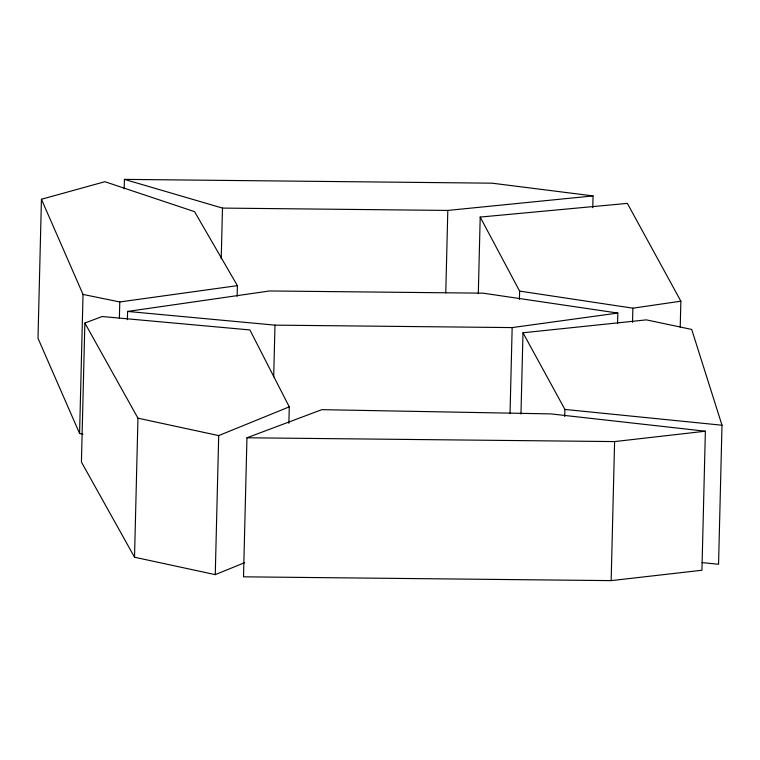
<?xml version="1.0" encoding="UTF-8"?>
<svg xmlns="http://www.w3.org/2000/svg" width="760" height="760" viewBox="0 0 760 760"><rect width="100%" height="100%" fill="white"/><g stroke="black" fill="none" stroke-linecap="round" stroke-linejoin="round"><path stroke-width="1.14" d="M237.13 296.248L237.395 285.646L194.55 211.65L104.889 181.707L41.439 199.262L38 338.295L79.581 433.466L83.03 434.169M79.581 433.466L83.03 294.424L41.439 199.262M288.866 423.358L289.275 406.856L249.888 329.935L102.096 316.53L84.863 323.028L81.424 462.07L134.52 557.222L215.26 574.636L244.577 562.694M119.377 318.449L119.785 301.957L83.03 294.424M124.184 188.803L124.421 179.379L492.072 183.179L593.056 195.909L592.771 207.689M127.395 319.694L127.604 311.438L269.629 290.966L483.103 293.17L617.823 313.053L617.557 323.655M134.52 557.222L137.959 418.19L84.863 323.028M221.226 258.761L222.48 208.088L124.421 179.379M215.26 574.636L218.7 435.594L289.275 406.856M246.952 437.779L243.513 576.821L611.154 580.621L701.936 570.256L705.375 431.214L550.971 413.905L321.831 409.659L246.952 437.779L614.602 441.579L705.375 431.214M273.695 376.979L274.977 325.137L127.604 311.438M445.769 292.904L447.811 210.425L593.056 195.909M478.306 293.664L480.197 217.075L627.361 203.386L680.865 301.188L680.219 327.113M510.036 413.601L512.164 327.588L617.823 313.053M519.413 299.345L519.612 291.089L480.197 217.075M520.971 414.077L522.984 332.776L646.37 319.874L691.704 329.441L722 425.22L718.561 564.253L702.021 562.6M564.727 416.499L564.899 409.431L522.984 332.776M611.154 580.621L614.602 441.579M632.529 322.325L632.88 308.18L680.865 301.188M119.785 301.957L237.395 285.646M222.48 208.088L447.811 210.425M274.977 325.137L512.164 327.588M564.899 409.431L722 425.22M519.612 291.089L632.88 308.18M137.959 418.19L218.7 435.594"/></g></svg>
